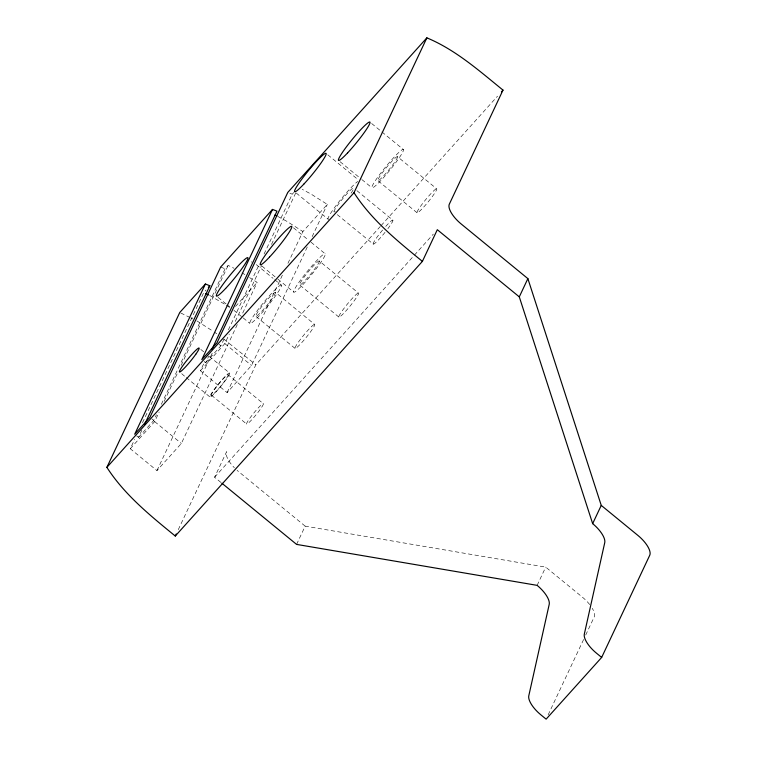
<?xml version="1.0" encoding="UTF-8"?>
<svg xmlns="http://www.w3.org/2000/svg" width="757" height="757" viewBox="0 0 757 757"><rect width="100%" height="100%" fill="white"/><g stroke="black" fill="none" stroke-linecap="round" stroke-linejoin="round"><path stroke-width="0.57" stroke-dasharray="3.79 2.84" d="M237.301 324.583L181.358 443.47L156.945 470.589L130.261 448.731L134.67 439.353M142.505 422.699L203.756 292.543L206.036 289.997M136.601 435.824L138.503 437.385L142.259 429.399M138.503 437.385L153.756 420.428L156.434 414.741M161.336 404.314L225.113 268.801L228.16 265.414L234.017 268.262M130.261 448.731L154.665 421.602L159.159 412.035M164.165 401.409L177.658 372.728M181.16 365.29L228.16 265.414M307.266 247.019L251.523 365.48L227.119 392.599L200.425 370.741L204.863 361.307M204.352 361.742L205.62 362.783L208.743 356.15M156.945 470.589L213.294 350.851M205.62 362.783L220.874 345.826L224.63 337.849M228.387 329.872L258.43 266.029M264.061 254.059L292.23 194.208L293.754 192.515M200.425 370.741L224.829 343.612L229.305 334.111M235.266 321.451L261.581 265.518M271.517 244.407L295.845 192.704M242.713 313.076L257.153 282.399L249.583 277.592M227.119 392.599L276.816 286.988A24.792 2.678 -50.7 0 0 278.472 283.478L282.957 273.939M287.944 263.332L302.914 231.538L327.317 204.409L311.25 194.189L302.232 189.326M312.158 236.619L327.317 204.409M178.264 529.701L255.875 364.76L380.307 226.457M220.968 482.455L214.6 477.232L226.617 451.683A19.833 7.778 42 0 0 234.367 467.76M296.583 544.397L305.166 526.143L545.712 567.116L582.398 597.169A19.833 7.778 42 0 1 590.328 605.382M537.129 585.36L545.712 567.116M548.134 714.892L583.694 639.315M585.7 635.057L594.217 616.955A19.833 7.778 42 0 0 592.267 608.287M235.522 306.443L257.153 282.399M381.093 225.595L497.529 96.186M214.6 477.232L413.615 256.036M414.401 255.156L433.354 234.093M220.656 267.051L225.113 268.801M289.827 193.196L292.23 194.208M277.828 216.455L286.837 221.318L302.914 231.538M180.762 313.001L189.827 317.438M190.84 317.931L192.855 318.915M209.613 295.391L224.555 304.125M242.022 272.785L244.861 274.583M196.886 320.892L213.039 331.235M226.371 305.326L230.014 307.721M214.941 332.446L216.748 333.809M223.968 339.231L255.875 364.76M397.52 156.708A15.5 1.675 -50.7 0 1 383.629 175.851A15.5 1.675 -50.7 0 1 381.869 173.419A15.5 1.675 -50.7 0 1 397.52 156.708L436.751 188.843A15.5 1.675 -50.7 0 1 422.851 207.986A15.5 1.675 -50.7 0 1 421.091 205.554A15.5 1.675 -50.7 0 1 436.751 188.843M417.05 212.745L377.819 180.611M385.048 232.314A15.5 1.675 -50.7 0 1 373.201 244.066L337.3 214.657M319.331 261.023A15.5 1.675 -50.7 0 1 305.431 280.166A15.5 1.675 -50.7 0 1 303.68 277.734A15.5 1.675 -50.7 0 1 319.331 261.023L358.563 293.158A15.5 1.675 -50.7 0 1 344.662 312.3A15.5 1.675 -50.7 0 1 342.902 309.868A15.5 1.675 -50.7 0 1 358.563 293.158M338.852 317.06L299.63 284.925M275.491 292.344A15.5 1.675 -50.7 0 1 261.591 311.487A15.5 1.675 -50.7 0 1 259.831 309.055A15.5 1.675 -50.7 0 1 275.491 292.344L314.713 324.479A15.5 1.675 -50.7 0 1 300.813 343.621A15.5 1.675 -50.7 0 1 299.062 341.189A15.5 1.675 -50.7 0 1 314.713 324.479M295.012 348.381L255.79 316.246M371.649 123.505L403.443 149.555A24.792 2.678 -50.7 0 1 381.121 180.242A24.792 2.678 -50.7 0 1 378.453 176.192A24.792 2.678 -50.7 0 1 403.443 149.555M340.101 161.724L361.023 178.86M361.855 179.551L371.905 187.774M327.809 154.825L357.929 179.504M356.897 190.66L392.911 220.164A15.5 1.675 -50.7 0 1 387.896 228.652M296.261 193.044L328.055 219.095M293.461 227.819L308.515 240.158M311.032 242.212L325.255 253.86A24.792 2.678 -50.7 0 1 302.932 284.556A24.792 2.678 -50.7 0 1 300.255 280.506A24.792 2.678 -50.7 0 1 325.255 253.86M261.913 266.038L275.302 277.005M277.81 279.059L293.707 292.088M256.311 264.619L273.04 278.33M274.715 279.702L281.405 285.181A24.792 2.678 -50.7 0 1 259.093 315.877A24.792 2.678 -50.7 0 1 256.415 311.827A24.792 2.678 -50.7 0 1 281.405 285.181M218.073 297.359L226.438 304.21M227.28 304.901L229.787 306.954M233.97 310.379L241.502 316.549M243.177 317.921L249.867 323.409M224.829 343.612L251.523 365.48M218.972 344.265L220.874 345.826M200.794 349.431L204.182 352.204M209.263 356.367L229.608 373.031A15.5 1.675 -50.7 0 1 215.944 391.975A15.5 1.675 -50.7 0 1 213.786 390.025A15.5 1.675 -50.7 0 1 229.608 373.031M228.131 374.819A13.181 1.419 -50.7 0 1 216.511 390.934A13.181 1.419 -50.7 0 1 214.685 389.278A13.181 1.419 -50.7 0 1 228.131 374.819L263.341 403.661A13.181 1.419 -50.7 0 1 251.721 419.775A13.181 1.419 -50.7 0 1 249.895 418.119A13.181 1.419 -50.7 0 1 263.341 403.661M211.421 395.201L246.631 424.043M186.222 377.554L209.954 396.99M305.166 526.143L238.436 471.479A19.833 7.778 42 0 1 237.083 470.324M151.854 418.867L153.756 420.428M154.665 421.602L181.358 443.47M184.528 376.163L181.018 373.069M385.739 226.409A15.5 1.675 -50.7 0 1 392.892 220.145M373.201 244.066A15.5 1.675 -50.7 0 1 383.014 229.551M333.979 211.932A15.5 1.675 -50.7 0 1 344.681 196.366A15.5 1.675 -50.7 0 1 353.358 189.382M353.084 189.941A15.5 1.675 -50.7 0 1 350.34 194.237M335.19 211.506A15.5 1.675 -50.7 0 1 334.376 211.969M328.68 219.18A24.792 2.678 -50.7 0 1 337.679 203.415A24.792 2.678 -50.7 0 1 357.73 181.481M251.778 261.61A24.792 2.678 -50.7 0 1 251.579 262.263"/><path stroke-width="1.14" d="M221.886 483.203L296.583 544.397L537.129 585.36A19.833 7.778 42 0 1 549.213 604.37L528.783 695.834A19.833 7.778 42 0 0 540.867 714.835L546.128 719.15L601.664 657.426L596.402 653.121A19.833 7.778 42 0 1 584.319 634.111L604.748 542.646A19.833 7.778 42 0 0 592.655 523.645L519.293 296.867L437.309 229.702L422.397 261.383L175.283 536.041C150.312 515.649 124.498 494.766 106.879 467.362L179.75 312.509L205.393 283.998L209.85 285.758L144.606 424.412M205.393 283.998L134.689 434.263L149.943 417.306L220.656 267.051L272.52 209.405L276.977 211.156L211.865 349.516M272.52 209.405L201.807 359.66L217.06 342.703L287.774 192.448L426.872 37.85C455.525 49.754 479.19 70.761 502.998 90.102L449.327 204.153A19.833 7.778 42 0 0 461.145 223.949L527.875 278.614L601.247 505.392L637.933 535.445A19.833 7.778 42 0 1 649.752 555.241L601.664 657.426M175.283 536.041L176.277 533.922M106.879 467.362L354.002 192.704L426.872 37.85M519.293 296.867L527.875 278.614M592.655 523.645L601.247 505.392M208.326 287.452L209.85 285.758M501.437 91.843L502.998 90.102M274.895 215.026L276.854 215.972M205.705 293.489L208.639 294.918M422.397 261.383C397.425 240.991 371.611 220.107 354.002 192.704M195.808 354.238L195.647 354.465A15.5 1.675 -50.7 0 1 179.532 372.047A15.5 1.675 -50.7 0 1 192.515 353.699A15.5 1.675 -50.7 0 1 195.808 354.238M303.812 184.14A24.792 2.678 -50.7 0 0 326.135 153.453A24.792 2.678 -50.7 0 0 301.135 180.09A24.792 2.678 -50.7 0 0 303.812 184.14M269.464 257.134A24.792 2.678 -50.7 0 0 291.786 226.447A24.792 2.678 -50.7 0 0 266.786 253.084A24.792 2.678 -50.7 0 0 269.464 257.134M347.652 152.829A24.792 2.678 -50.7 0 0 369.974 122.132A24.792 2.678 -50.7 0 0 344.984 148.779A24.792 2.678 -50.7 0 0 347.652 152.829M225.624 288.455A24.792 2.678 -50.7 0 0 247.936 257.768A24.792 2.678 -50.7 0 0 222.946 284.405A24.792 2.678 -50.7 0 0 225.624 288.455"/></g></svg>
